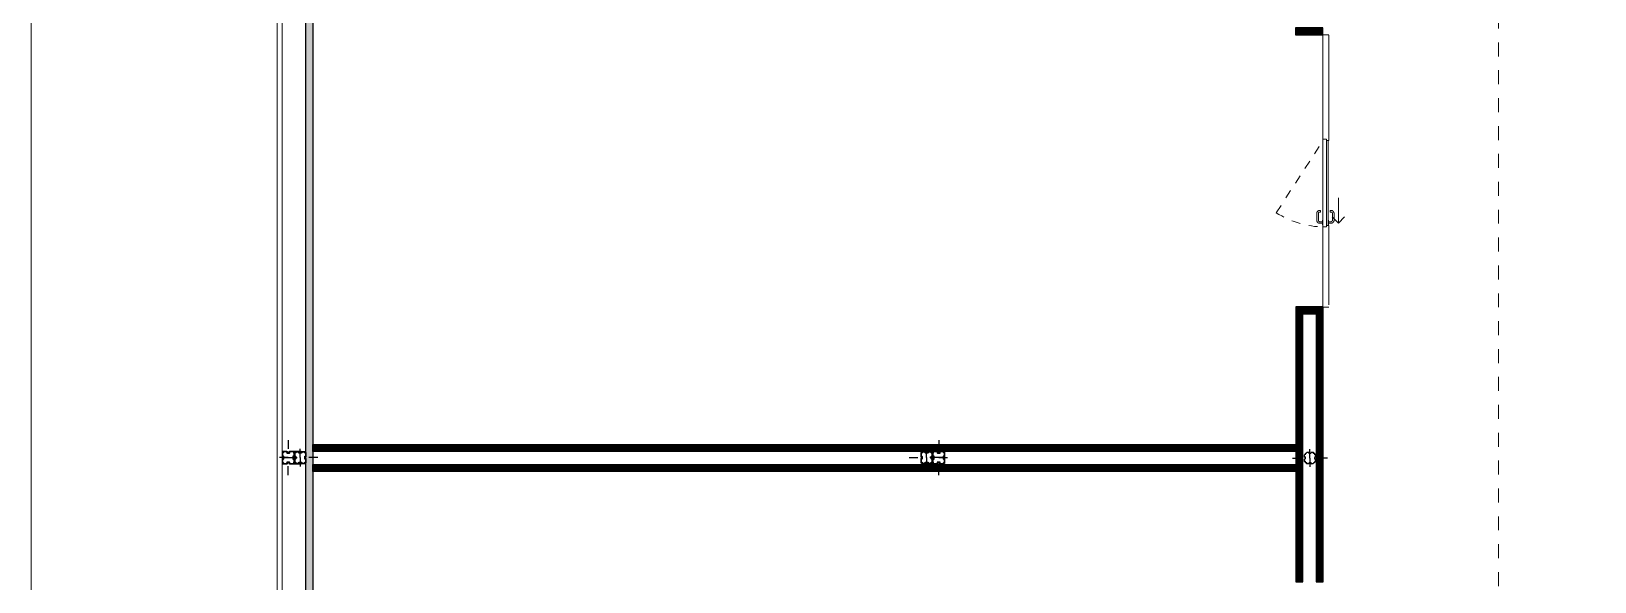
# Model space of a CAD drawing. Header units: millimetres. Extents: x 10 to 110, y 17 to 110.
# Drawn here: x 10 to 27.8, y 41.23 to 47.49 of the extents above; entities that cross this region are included whole.
import ezdxf

# ---------------------------------------------------------------- set-up
doc = ezdxf.new("R2010")
doc.units = ezdxf.units.MM
doc.header["$LTSCALE"] = 0.05
doc.linetypes.add('00 Ground$0$Dash', pattern=[6.35, 3.175, -3.175])
doc.linetypes.add('00 Ground$0$DASHDOT', pattern=[25.4, 12.7, -6.35, 0, -6.35])
for name, color, linetype, lineweight in [('00 Ground$0$0-2', 250, 'Continuous', 9), ('00 Ground$0$A-DOOR', 252, 'Continuous', 9), ('00 Ground$0$A-Panel Exterior', 3, 'Continuous', 0), ('00 Ground$0$A-Panel Interior', 6, 'Continuous', 0), ('00 Ground$0$A-Proyecciones', 252, 'Continuous', 0), ('00 Ground$0$Seccio-1', 7, 'Continuous', 9), ('00 Ground$0$Seccio-2', 7, '00 Ground$0$Dash', 9)]:
    doc.layers.add(name, color=color, linetype=linetype, lineweight=lineweight)
for name, color, linetype in [('00 Ground$0$A-Paneles', 7, 'Continuous'), ('00 Ground$0$E-PERFIL-PLANTA-EJES-GL1', 6, '00 Ground$0$DASHDOT'), ('00 Ground$0$E-PERFIL-PLANTA-EJES-GL2', 6, '00 Ground$0$DASHDOT'), ('00 Ground$0$E-PERFIL-PLANTA-EJES-GL3', 6, '00 Ground$0$DASHDOT'), ('00 Ground$0$E-PERFIL-PLANTA-TEXTURAS-GL1', 6, 'Continuous'), ('00 Ground$0$E-PERFIL-PLANTA-TEXTURAS-GL2', 6, 'Continuous'), ('00 Ground$0$E-PERFIL-PLANTA-TEXTURAS-GL3', 6, 'Continuous'), ('00 Ground$0$PUENTE GRUA', 5, 'Continuous')]:
    doc.layers.add(name, color=color, linetype=linetype)
for name, color, linetype, plot in [('00 Ground$0$E-PERFIL-PLANTA-GL1', 3, 'Continuous', False), ('00 Ground$0$E-PERFIL-PLANTA-GL2', 3, 'Continuous', False), ('00 Ground$0$E-PERFIL-PLANTA-GL4', 4, 'Continuous', False)]:
    doc.layers.add(name, color=color, linetype=linetype, plot=plot)
pattern_1 = [(45, (-13597.1444, 7821.7855), (-2.24506403, 2.24506403), [])]

# ---------------------------------------------------------------- blocks, each defined once
blk = doc.blocks.new('*U279')
h = blk.add_hatch()
h.set_pattern_fill('ANSI31', color=250)
h.set_pattern_definition(pattern_1)
h.paths.add_polyline_path([(0, 0), (72788, 0), (72788, 80), (0, 80)])
at = {"layer": '00 Ground$0$A-Paneles', "color": 4}
blk.add_lwpolyline([(0, 0), (72788, 0), (72788, 80), (0, 80)], close=True, dxfattribs=at)
blk = doc.blocks.new('*U13')
at = {"layer": '00 Ground$0$E-PERFIL-PLANTA-TEXTURAS-GL3'}
h = blk.add_hatch(dxfattribs=at)
h.set_pattern_fill('ANSI31', color=256, scale=0.00061, angle=90)
h.set_pattern_definition([(135, (0.3529188, 8e-17), (-0.001369489, -0.001369489), [])])
edge = h.paths.add_edge_path()
edge.add_line((-0.067, 0.064), (-0.067, 0.065))
edge.add_arc((-0.066, 0.065), 0.001, 90, 197.5, ccw=False)
edge.add_line((-0.066, 0.066), (-0.013, 0.066))
edge.add_arc((-0.013, 0.063), 0.003, 0, 90, ccw=False)
edge.add_line((-0.01, 0.063), (-0.01, 0.061))
edge.add_arc((-0.011, 0.061), 0.001, -90, 0, ccw=False)
edge.add_line((-0.011, 0.06), (-0.013, 0.06))
edge.add_arc((-0.013, 0.059), 0.001, 90, 180)
edge.add_line((-0.014, 0.059), (-0.014, 0.056))
edge.add_arc((-0.013, 0.056), 0.001, 180, 270)
edge.add_line((-0.013, 0.055), (0.013, 0.055))
edge.add_arc((0.013, 0.056), 0.001, 270, 360)
edge.add_line((0.014, 0.056), (0.014, 0.059))
edge.add_arc((0.013, 0.059), 0.001, 0, 90)
edge.add_line((0.013, 0.06), (0.011, 0.06))
edge.add_arc((0.011, 0.061), 0.001, 180, 270, ccw=False)
edge.add_line((0.01, 0.061), (0.01, 0.063))
edge.add_arc((0.013, 0.063), 0.003, 90, 180, ccw=False)
edge.add_line((0.013, 0.066), (0.066, 0.066))
edge.add_arc((0.066, 0.065), 0.001, -17.5, 90, ccw=False)
edge.add_line((0.067, 0.065), (0.067, 0.064))
edge.add_arc((0.066, 0.064), 0.001, 270, 342.5, ccw=False)
edge.add_line((0.066, 0.063), (0.065, 0.063))
edge.add_arc((0.065, 0.058), 0.00475, 90, 360)
edge.add_line((0.07, 0.058), (0.07, 0.059))
edge.add_arc((0.071, 0.059), 0.001, 107.5, 180, ccw=False)
edge.add_line((0.071, 0.06), (0.072, 0.06))
edge.add_arc((0.072, 0.059), 0.001, 0, 107.5, ccw=False)
edge.add_line((0.073, 0.059), (0.073, 0.017))
edge.add_arc((0.07, 0.017), 0.003, -90, 0, ccw=False)
edge.add_line((0.07, 0.014), (0.067, 0.014))
edge.add_arc((0.067, 0.013), 0.001, 90, 180)
edge.add_arc((0.063, 0.013), 0.003, -90, 0, ccw=False)
edge.add_line((0.063, 0.01), (0.061, 0.01))
edge.add_arc((0.061, 0.011), 0.001, 180, 270, ccw=False)
edge.add_line((0.06, 0.011), (0.06, 0.013))
edge.add_arc((0.059, 0.013), 0.001, 0, 90)
edge.add_line((0.059, 0.014), (0.056, 0.014))
edge.add_arc((0.056, 0.013), 0.001, 90, 180)
edge.add_line((0.055, 0.013), (0.055, -0.013))
edge.add_arc((0.056, -0.013), 0.001, 180, 270)
edge.add_line((0.056, -0.014), (0.059, -0.014))
edge.add_arc((0.059, -0.013), 0.001, 270, 360)
edge.add_line((0.06, -0.013), (0.06, -0.011))
edge.add_arc((0.061, -0.011), 0.001, 90, 180, ccw=False)
edge.add_line((0.061, -0.01), (0.063, -0.01))
edge.add_arc((0.063, -0.013), 0.003, 0, 90.0001, ccw=False)
edge.add_arc((0.067, -0.013), 0.001, 180, 270.0003)
edge.add_line((0.067, -0.014), (0.07, -0.014))
edge.add_arc((0.07, -0.017), 0.003, 0, 90, ccw=False)
edge.add_line((0.073, -0.017), (0.073, -0.145))
edge.add_arc((0.072, -0.145), 0.001, 270, 360, ccw=False)
edge.add_line((0.072, -0.146), (0.068, -0.146))
edge.add_arc((0.068, -0.145), 0.001, 180, 270, ccw=False)
edge.add_line((0.067, -0.145), (0.067, -0.069))
edge.add_arc((0.064, -0.069), 0.003, 360, 450)
edge.add_line((0.064, -0.066), (0.013, -0.066))
edge.add_arc((0.013, -0.063), 0.003, 180, 270, ccw=False)
edge.add_line((0.01, -0.063), (0.01, -0.061))
edge.add_arc((0.011, -0.061), 0.001, 90, 180, ccw=False)
edge.add_line((0.011, -0.06), (0.013, -0.06))
edge.add_arc((0.013, -0.059), 0.001, 270, 360)
edge.add_line((0.014, -0.059), (0.014, -0.056))
edge.add_arc((0.013, -0.056), 0.001, 0, 90)
edge.add_line((0.013, -0.055), (-0.013, -0.055))
edge.add_arc((-0.013, -0.056), 0.001, 90, 180)
edge.add_line((-0.014, -0.056), (-0.014, -0.059))
edge.add_arc((-0.013, -0.059), 0.001, 180, 270)
edge.add_line((-0.013, -0.06), (-0.011, -0.06))
edge.add_arc((-0.011, -0.061), 0.001, 0, 90, ccw=False)
edge.add_line((-0.01, -0.061), (-0.01, -0.063))
edge.add_arc((-0.013, -0.063), 0.003, -90, 0, ccw=False)
edge.add_line((-0.013, -0.066), (-0.064, -0.066))
edge.add_arc((-0.064, -0.069), 0.003, 90, 180)
edge.add_line((-0.067, -0.069), (-0.067, -0.145))
edge.add_arc((-0.068, -0.145), 0.001, 270, 360, ccw=False)
edge.add_line((-0.068, -0.146), (-0.072, -0.146))
edge.add_arc((-0.072, -0.145), 0.001, 180, 270, ccw=False)
edge.add_line((-0.073, -0.145), (-0.073, -0.017))
edge.add_arc((-0.07, -0.017), 0.003, 90, 180, ccw=False)
edge.add_line((-0.07, -0.014), (-0.067, -0.014))
edge.add_arc((-0.067, -0.013), 0.001, 269.9997, 360)
edge.add_arc((-0.063, -0.013), 0.003, 89.9999, 180, ccw=False)
edge.add_line((-0.063, -0.01), (-0.061, -0.01))
edge.add_arc((-0.061, -0.011), 0.001, 0, 90, ccw=False)
edge.add_line((-0.06, -0.011), (-0.06, -0.013))
edge.add_arc((-0.059, -0.013), 0.001, 180, 270)
edge.add_line((-0.059, -0.014), (-0.056, -0.014))
edge.add_arc((-0.056, -0.013), 0.001, 270, 360)
edge.add_line((-0.055, -0.013), (-0.055, 0.013))
edge.add_arc((-0.056, 0.013), 0.001, 360, 450)
edge.add_line((-0.056, 0.014), (-0.059, 0.014))
edge.add_arc((-0.059, 0.013), 0.001, 90, 180)
edge.add_line((-0.06, 0.013), (-0.06, 0.011))
edge.add_arc((-0.061, 0.011), 0.001, 270, 360, ccw=False)
edge.add_line((-0.061, 0.01), (-0.063, 0.01))
edge.add_arc((-0.063, 0.013), 0.003, 180, 270, ccw=False)
edge.add_arc((-0.067, 0.013), 0.001, 0, 90)
edge.add_line((-0.067, 0.014), (-0.07, 0.014))
edge.add_arc((-0.07, 0.017), 0.003, 180, 270, ccw=False)
edge.add_line((-0.073, 0.017), (-0.073, 0.059))
edge.add_arc((-0.072, 0.059), 0.001, 72.5, 180, ccw=False)
edge.add_line((-0.072, 0.06), (-0.071, 0.06))
edge.add_arc((-0.071, 0.059), 0.001, 0, 72.5, ccw=False)
edge.add_line((-0.07, 0.059), (-0.07, 0.058))
edge.add_arc((-0.065, 0.058), 0.00475, 180, 450)
edge.add_line((-0.065, 0.063), (-0.066, 0.063))
edge.add_arc((-0.066, 0.064), 0.001, 197.5, 270, ccw=False)
edge = h.paths.add_edge_path(flags=16)
edge.add_line((0.065, 0.051), (0.067, 0.051))
edge.add_arc((0.067, 0.048), 0.003, 0, 90, ccw=False)
edge.add_line((0.07, 0.048), (0.07, 0.02))
edge.add_arc((0.067, 0.02), 0.003, -90, 0, ccw=False)
edge.add_line((0.067, 0.017), (0.055, 0.017))
edge.add_arc((0.055, 0.014), 0.003, 90, 180)
edge.add_line((0.052, 0.014), (0.052, -0.014))
edge.add_arc((0.055, -0.014), 0.003, 180, 270)
edge.add_line((0.055, -0.017), (0.067, -0.017))
edge.add_arc((0.067, -0.02), 0.003, 0, 90, ccw=False)
edge.add_line((0.07, -0.02), (0.07, -0.058))
edge.add_arc((0.067, -0.058), 0.003, 270, 360, ccw=False)
edge.add_line((0.067, -0.061), (0.053, -0.061))
edge.add_arc((0.053, -0.062), 0.001, 90, 180)
edge.add_arc((0.051, -0.062), 0.001, -90, 0, ccw=False)
edge.add_line((0.051, -0.063), (0.02, -0.063))
edge.add_arc((0.02, -0.06), 0.003, 180, 270, ccw=False)
edge.add_line((0.017, -0.06), (0.017, -0.055))
edge.add_arc((0.014, -0.055), 0.003, 360, 450)
edge.add_line((0.014, -0.052), (-0.014, -0.052))
edge.add_arc((-0.014, -0.055), 0.003, 90, 180)
edge.add_line((-0.017, -0.055), (-0.017, -0.06))
edge.add_arc((-0.02, -0.06), 0.003, -90, 0, ccw=False)
edge.add_line((-0.02, -0.063), (-0.051, -0.063))
edge.add_arc((-0.051, -0.062), 0.001, 180, 270, ccw=False)
edge.add_arc((-0.053, -0.062), 0.001, 360, 450)
edge.add_line((-0.053, -0.061), (-0.067, -0.061))
edge.add_arc((-0.067, -0.058), 0.003, 180, 270, ccw=False)
edge.add_line((-0.07, -0.058), (-0.07, -0.02))
edge.add_arc((-0.067, -0.02), 0.003, 90, 180, ccw=False)
edge.add_line((-0.067, -0.017), (-0.055, -0.017))
edge.add_arc((-0.055, -0.014), 0.003, 270, 360)
edge.add_line((-0.052, -0.014), (-0.052, 0.014))
edge.add_arc((-0.055, 0.014), 0.003, 360, 450)
edge.add_line((-0.055, 0.017), (-0.067, 0.017))
edge.add_arc((-0.067, 0.02), 0.003, 180, 270, ccw=False)
edge.add_line((-0.07, 0.02), (-0.07, 0.048))
edge.add_arc((-0.067, 0.048), 0.003, 90, 180, ccw=False)
edge.add_line((-0.067, 0.051), (-0.065, 0.051))
edge.add_arc((-0.065, 0.058), 0.00775, 270, 360)
edge.add_line((-0.058, 0.058), (-0.058, 0.06))
edge.add_arc((-0.055, 0.06), 0.003, 90, 180, ccw=False)
edge.add_line((-0.055, 0.063), (-0.02, 0.063))
edge.add_arc((-0.02, 0.06), 0.003, 0, 90, ccw=False)
edge.add_line((-0.017, 0.06), (-0.017, 0.055))
edge.add_arc((-0.014, 0.055), 0.003, 180, 270)
edge.add_line((-0.014, 0.052), (0.014, 0.052))
edge.add_arc((0.014, 0.055), 0.003, 270, 360)
edge.add_line((0.017, 0.055), (0.017, 0.06))
edge.add_arc((0.02, 0.06), 0.003, 90, 180, ccw=False)
edge.add_line((0.02, 0.063), (0.055, 0.063))
edge.add_arc((0.055, 0.06), 0.003, 0, 90, ccw=False)
edge.add_line((0.058, 0.06), (0.058, 0.058))
edge.add_arc((0.065, 0.058), 0.00775, 180, 270)
at = {"color": 0}
for points in [[(-0.067, 0.064), (-0.067, 0.065, -0.50678), (-0.066, 0.066), (-0.013, 0.066, -0.414214), (-0.01, 0.063), (-0.01, 0.061, -0.414214), (-0.011, 0.06), (-0.013, 0.06, 0.414214), (-0.014, 0.059), (-0.014, 0.056, 0.414214), (-0.013, 0.055), (0.013, 0.055, 0.414214), (0.014, 0.056), (0.014, 0.059, 0.414214), (0.013, 0.06), (0.011, 0.06, -0.414214), (0.01, 0.061), (0.01, 0.063, -0.414214), (0.013, 0.066), (0.066, 0.066, -0.50678), (0.067, 0.065), (0.067, 0.064, -0.327333), (0.066, 0.063), (0.065, 0.063, 2.414214), (0.07, 0.058), (0.07, 0.059, -0.327333), (0.071, 0.06), (0.072, 0.06, -0.50678), (0.073, 0.059), (0.073, 0.017, -0.414214), (0.07, 0.014), (0.067, 0.014, 0.414214), (0.066, 0.013, -0.414214), (0.063, 0.01), (0.061, 0.01, -0.414214), (0.06, 0.011), (0.06, 0.013, 0.414214), (0.059, 0.014), (0.056, 0.014, 0.414214), (0.055, 0.013), (0.055, -0.013, 0.414214), (0.056, -0.014), (0.059, -0.014, 0.414214), (0.06, -0.013), (0.06, -0.011, -0.414214), (0.061, -0.01), (0.063, -0.01, -0.414214), (0.066, -0.013, 0.414215), (0.067, -0.014), (0.07, -0.014, -0.414214), (0.073, -0.017), (0.073, -0.145, -0.414214), (0.072, -0.146), (0.068, -0.146, -0.414214), (0.067, -0.145), (0.067, -0.069, 0.414214), (0.064, -0.066), (0.013, -0.066, -0.414214), (0.01, -0.063), (0.01, -0.061, -0.414214), (0.011, -0.06), (0.013, -0.06, 0.414214), (0.014, -0.059), (0.014, -0.056, 0.414214), (0.013, -0.055), (-0.013, -0.055, 0.414214), (-0.014, -0.056), (-0.014, -0.059, 0.414214), (-0.013, -0.06), (-0.011, -0.06, -0.414214), (-0.01, -0.061), (-0.01, -0.063, -0.414214), (-0.013, -0.066), (-0.064, -0.066, 0.414214), (-0.067, -0.069), (-0.067, -0.145, -0.414214), (-0.068, -0.146), (-0.072, -0.146, -0.414214), (-0.073, -0.145), (-0.073, -0.017, -0.414214), (-0.07, -0.014), (-0.067, -0.014, 0.414215), (-0.066, -0.013, -0.414214), (-0.063, -0.01), (-0.061, -0.01, -0.414214), (-0.06, -0.011), (-0.06, -0.013, 0.414214), (-0.059, -0.014), (-0.056, -0.014, 0.414214), (-0.055, -0.013), (-0.055, 0.013, 0.414214), (-0.056, 0.014), (-0.059, 0.014, 0.414214), (-0.06, 0.013), (-0.06, 0.011, -0.414214), (-0.061, 0.01), (-0.063, 0.01, -0.414214), (-0.066, 0.013, 0.414214), (-0.067, 0.014), (-0.07, 0.014, -0.414214), (-0.073, 0.017), (-0.073, 0.059, -0.50678), (-0.072, 0.06), (-0.071, 0.06, -0.327333), (-0.07, 0.059), (-0.07, 0.058, 2.414214), (-0.065, 0.063), (-0.066, 0.063, -0.327333)], [(0.065, 0.051), (0.067, 0.051, -0.414214), (0.07, 0.048), (0.07, 0.02, -0.414214), (0.067, 0.017), (0.055, 0.017, 0.414214), (0.052, 0.014), (0.052, -0.014, 0.414214), (0.055, -0.017), (0.067, -0.017, -0.414214), (0.07, -0.02), (0.07, -0.058, -0.414214), (0.067, -0.061), (0.053, -0.061, 0.414214), (0.052, -0.062, -0.414214), (0.051, -0.063), (0.02, -0.063, -0.414214), (0.017, -0.06), (0.017, -0.055, 0.414214), (0.014, -0.052), (-0.014, -0.052, 0.414214), (-0.017, -0.055), (-0.017, -0.06, -0.414214), (-0.02, -0.063), (-0.051, -0.063, -0.414214), (-0.052, -0.062, 0.414214), (-0.053, -0.061), (-0.067, -0.061, -0.414214), (-0.07, -0.058), (-0.07, -0.02, -0.414214), (-0.067, -0.017), (-0.055, -0.017, 0.414214), (-0.052, -0.014), (-0.052, 0.014, 0.414214), (-0.055, 0.017), (-0.067, 0.017, -0.414214), (-0.07, 0.02), (-0.07, 0.048, -0.414214), (-0.067, 0.051), (-0.065, 0.051, 0.414214), (-0.058, 0.058), (-0.058, 0.06, -0.414214), (-0.055, 0.063), (-0.02, 0.063, -0.414214), (-0.017, 0.06), (-0.017, 0.055, 0.414214), (-0.014, 0.052), (0.014, 0.052, 0.414214), (0.017, 0.055), (0.017, 0.06, -0.414214), (0.02, 0.063), (0.055, 0.063, -0.414214), (0.058, 0.06), (0.058, 0.058, 0.414214)]]:
    blk.add_lwpolyline(points, format="xyb", close=True, dxfattribs=at)
at = {"layer": '00 Ground$0$E-PERFIL-PLANTA-EJES-GL3', "ltscale": 0.05}
for p, q in [((0, 0), (0, 0.199)), ((-0.199, 0), (0, 0)), ((0, 0), (0, -0.199)), ((0.199, 0), (0, 0))]:
    blk.add_line(p, q, dxfattribs=at)
blk = doc.blocks.new('00 Ground$0$GL2')
at = {"layer": '00 Ground$0$E-PERFIL-PLANTA-TEXTURAS-GL2'}
h = blk.add_hatch(dxfattribs=at)
h.set_pattern_fill('ANSI31', color=256, scale=0.00061, angle=90)
h.set_pattern_definition([(135, (0.1998625, 0), (-0.001369489, -0.001369489), [])])
edge = h.paths.add_edge_path()
edge.add_arc((0.061, -0.011), 0.001, 90, 180)
edge.add_line((0.06, -0.011), (0.06, -0.013))
edge.add_arc((0.059, -0.013), 0.001, 270, 360, ccw=False)
edge.add_line((0.059, -0.014), (0.056, -0.014))
edge.add_arc((0.056, -0.013), 0.001, 180, 270, ccw=False)
edge.add_line((0.055, -0.013), (0.055, 0))
edge.add_line((0.055, 0), (0.055, 0.013))
edge.add_arc((0.056, 0.013), 0.001, 90, 180, ccw=False)
edge.add_line((0.056, 0.014), (0.059, 0.014))
edge.add_arc((0.059, 0.013), 0.001, 0, 90, ccw=False)
edge.add_line((0.06, 0.013), (0.06, 0.011))
edge.add_arc((0.061, 0.011), 0.001, 180, 270)
edge.add_line((0.061, 0.01), (0.063, 0.01))
edge.add_arc((0.063, 0.013), 0.003, 270, 360)
edge.add_line((0.066, 0.013), (0.066, 0.059))
edge.add_arc((0.065, 0.059), 0.001, 0, 107.5)
edge.add_line((0.065, 0.06), (0.064, 0.06))
edge.add_arc((0.064, 0.059), 0.001, 107.5, 187.4846)
edge.add_arc((0.058, 0.058), 0.00475, -135, 7.4846, ccw=False)
edge.add_arc((0.058, 0.058), 0.00475, 82.5154, 225, ccw=False)
edge.add_arc((0.059, 0.064), 0.001, 262.5154, 342.5)
edge.add_line((0.06, 0.064), (0.06, 0.065))
edge.add_arc((0.059, 0.065), 0.001, 342.5, 450)
edge.add_line((0.059, 0.066), (0.013, 0.066))
edge.add_arc((0.013, 0.063), 0.003, 90, 180)
edge.add_line((0.01, 0.063), (0.01, 0.061))
edge.add_arc((0.011, 0.061), 0.001, 180, 270)
edge.add_line((0.011, 0.06), (0.013, 0.06))
edge.add_arc((0.013, 0.059), 0.001, 0, 90, ccw=False)
edge.add_line((0.014, 0.059), (0.014, 0.056))
edge.add_arc((0.013, 0.056), 0.001, -90, 0, ccw=False)
edge.add_line((0.013, 0.055), (0, 0.055))
edge.add_line((0, 0.055), (-0.013, 0.055))
edge.add_arc((-0.013, 0.056), 0.001, 180, 270, ccw=False)
edge.add_line((-0.014, 0.056), (-0.014, 0.059))
edge.add_arc((-0.013, 0.059), 0.001, 90, 180, ccw=False)
edge.add_line((-0.013, 0.06), (-0.011, 0.06))
edge.add_arc((-0.011, 0.061), 0.001, 270, 360)
edge.add_line((-0.01, 0.061), (-0.01, 0.063))
edge.add_arc((-0.013, 0.063), 0.003, 0, 90)
edge.add_line((-0.013, 0.066), (-0.059, 0.066))
edge.add_arc((-0.059, 0.065), 0.001, 90, 197.5)
edge.add_line((-0.06, 0.065), (-0.06, 0.064))
edge.add_arc((-0.059, 0.064), 0.001, 197.5, 277.4846)
edge.add_arc((-0.058, 0.058), 0.00475, -45, 97.4846, ccw=False)
edge.add_arc((-0.058, 0.058), 0.00475, 172.5154, 315, ccw=False)
edge.add_arc((-0.064, 0.059), 0.001, 352.5154, 432.5)
edge.add_line((-0.064, 0.06), (-0.065, 0.06))
edge.add_arc((-0.065, 0.059), 0.001, 72.5, 180)
edge.add_line((-0.066, 0.059), (-0.066, 0.013))
edge.add_arc((-0.063, 0.013), 0.003, 180, 270)
edge.add_line((-0.063, 0.01), (-0.061, 0.01))
edge.add_arc((-0.061, 0.011), 0.001, 270, 360)
edge.add_line((-0.06, 0.011), (-0.06, 0.013))
edge.add_arc((-0.059, 0.013), 0.001, 90, 180, ccw=False)
edge.add_line((-0.059, 0.014), (-0.056, 0.014))
edge.add_arc((-0.056, 0.013), 0.001, 0, 90, ccw=False)
edge.add_line((-0.055, 0.013), (-0.055, 0))
edge.add_line((-0.055, 0), (-0.055, -0.013))
edge.add_arc((-0.056, -0.013), 0.001, -90, 0, ccw=False)
edge.add_line((-0.056, -0.014), (-0.059, -0.014))
edge.add_arc((-0.059, -0.013), 0.001, 180, 270, ccw=False)
edge.add_line((-0.06, -0.013), (-0.06, -0.011))
edge.add_arc((-0.061, -0.011), 0.001, 0, 90)
edge.add_line((-0.061, -0.01), (-0.063, -0.01))
edge.add_arc((-0.063, -0.013), 0.003, 90, 180)
edge.add_line((-0.066, -0.013), (-0.066, -0.059))
edge.add_arc((-0.065, -0.059), 0.001, 180, 287.5)
edge.add_line((-0.065, -0.06), (-0.064, -0.06))
edge.add_arc((-0.064, -0.059), 0.001, 287.5, 367.4846)
edge.add_arc((-0.058, -0.058), 0.00475, 45, 187.4846, ccw=False)
edge.add_arc((-0.058, -0.058), 0.00475, -97.4846, 45, ccw=False)
edge.add_arc((-0.059, -0.064), 0.001, 82.5154, 162.5)
edge.add_line((-0.06, -0.064), (-0.06, -0.065))
edge.add_arc((-0.059, -0.065), 0.001, 162.5, 270)
edge.add_line((-0.059, -0.066), (-0.013, -0.066))
edge.add_arc((-0.013, -0.063), 0.003, 270, 360)
edge.add_line((-0.01, -0.063), (-0.01, -0.061))
edge.add_arc((-0.011, -0.061), 0.001, 0, 90)
edge.add_line((-0.011, -0.06), (-0.013, -0.06))
edge.add_arc((-0.013, -0.059), 0.001, 180, 270, ccw=False)
edge.add_line((-0.014, -0.059), (-0.014, -0.056))
edge.add_arc((-0.013, -0.056), 0.001, 90, 180, ccw=False)
edge.add_line((-0.013, -0.055), (0, -0.055))
edge.add_line((0, -0.055), (0.013, -0.055))
edge.add_arc((0.013, -0.056), 0.001, 0, 90, ccw=False)
edge.add_line((0.014, -0.056), (0.014, -0.059))
edge.add_arc((0.013, -0.059), 0.001, -90, 0, ccw=False)
edge.add_line((0.013, -0.06), (0.011, -0.06))
edge.add_arc((0.011, -0.061), 0.001, 90, 180)
edge.add_line((0.01, -0.061), (0.01, -0.063))
edge.add_arc((0.013, -0.063), 0.003, 180, 270)
edge.add_line((0.013, -0.066), (0.059, -0.066))
edge.add_arc((0.059, -0.065), 0.001, 270, 377.5)
edge.add_line((0.06, -0.065), (0.06, -0.064))
edge.add_arc((0.059, -0.064), 0.001, 17.5, 97.4846)
edge.add_arc((0.058, -0.058), 0.00475, 135, 277.4846, ccw=False)
edge.add_arc((0.058, -0.058), 0.00475, -7.4846, 135, ccw=False)
edge.add_arc((0.064, -0.059), 0.001, 172.5154, 252.5)
edge.add_line((0.064, -0.06), (0.065, -0.06))
edge.add_arc((0.065, -0.059), 0.001, 252.5, 360)
edge.add_line((0.066, -0.059), (0.066, -0.013))
edge.add_arc((0.063, -0.013), 0.003, 360, 450)
edge.add_line((0.063, -0.01), (0.061, -0.01))
edge = h.paths.add_edge_path(flags=16)
edge.add_line((0.056, 0.017), (0.06, 0.017))
edge.add_arc((0.06, 0.02), 0.003, 270, 360)
edge.add_line((0.063, 0.02), (0.063, 0.047))
edge.add_arc((0.06, 0.047), 0.003, 0, 90)
edge.add_line((0.06, 0.05), (0.058, 0.05))
edge.add_arc((0.058, 0.058), 0.00775, 225, 270, ccw=False)
edge.add_arc((0.058, 0.058), 0.00775, 180, 225, ccw=False)
edge.add_line((0.05, 0.058), (0.05, 0.06))
edge.add_arc((0.048, 0.06), 0.003, 0, 90)
edge.add_line((0.047, 0.063), (0.02, 0.063))
edge.add_arc((0.02, 0.06), 0.003, 90, 180)
edge.add_line((0.017, 0.06), (0.017, 0.056))
edge.add_arc((0.013, 0.056), 0.004, 270, 360, ccw=False)
edge.add_line((0.013, 0.052), (0, 0.052))
edge.add_line((0, 0.052), (-0.013, 0.052))
edge.add_arc((-0.013, 0.056), 0.004, 180, 270, ccw=False)
edge.add_line((-0.017, 0.056), (-0.017, 0.06))
edge.add_arc((-0.02, 0.06), 0.003, 0, 90)
edge.add_line((-0.02, 0.063), (-0.048, 0.063))
edge.add_arc((-0.048, 0.06), 0.003, 90, 180)
edge.add_line((-0.051, 0.06), (-0.051, 0.058))
edge.add_arc((-0.058, 0.058), 0.00775, -45, 0, ccw=False)
edge.add_arc((-0.058, 0.058), 0.00775, 270, 315, ccw=False)
edge.add_line((-0.058, 0.05), (-0.06, 0.05))
edge.add_arc((-0.06, 0.048), 0.003, 90, 180)
edge.add_line((-0.063, 0.047), (-0.063, 0.02))
edge.add_arc((-0.06, 0.02), 0.003, 180, 270)
edge.add_line((-0.06, 0.017), (-0.056, 0.017))
edge.add_arc((-0.056, 0.013), 0.004, 0, 90, ccw=False)
edge.add_line((-0.052, 0.013), (-0.052, 0))
edge.add_line((-0.052, 0), (-0.052, -0.013))
edge.add_arc((-0.056, -0.013), 0.004, 270, 360, ccw=False)
edge.add_line((-0.056, -0.017), (-0.06, -0.017))
edge.add_arc((-0.06, -0.02), 0.003, 90, 180)
edge.add_line((-0.063, -0.02), (-0.063, -0.048))
edge.add_arc((-0.06, -0.048), 0.003, 180, 270)
edge.add_line((-0.06, -0.051), (-0.058, -0.051))
edge.add_arc((-0.058, -0.058), 0.00775, 45, 90, ccw=False)
edge.add_arc((-0.058, -0.058), 0.00775, 0, 45, ccw=False)
edge.add_line((-0.051, -0.058), (-0.051, -0.06))
edge.add_arc((-0.048, -0.06), 0.003, 180, 270)
edge.add_line((-0.048, -0.063), (-0.02, -0.063))
edge.add_arc((-0.02, -0.06), 0.003, 270, 360)
edge.add_line((-0.017, -0.06), (-0.017, -0.056))
edge.add_arc((-0.013, -0.056), 0.004, 90, 180, ccw=False)
edge.add_line((-0.013, -0.052), (0, -0.052))
edge.add_line((0, -0.052), (0.013, -0.052))
edge.add_arc((0.013, -0.056), 0.004, 0, 90, ccw=False)
edge.add_line((0.017, -0.056), (0.017, -0.06))
edge.add_arc((0.02, -0.06), 0.003, 180, 270)
edge.add_line((0.02, -0.063), (0.047, -0.063))
edge.add_arc((0.047, -0.06), 0.003, 270, 360)
edge.add_line((0.05, -0.06), (0.05, -0.058))
edge.add_arc((0.058, -0.058), 0.00775, 135, 180, ccw=False)
edge.add_arc((0.058, -0.058), 0.00775, 90, 135, ccw=False)
edge.add_line((0.058, -0.051), (0.06, -0.051))
edge.add_arc((0.06, -0.048), 0.003, 270, 360)
edge.add_line((0.063, -0.048), (0.063, -0.02))
edge.add_arc((0.06, -0.02), 0.003, 0, 90)
edge.add_line((0.06, -0.017), (0.056, -0.017))
edge.add_arc((0.056, -0.013), 0.004, 180, 270, ccw=False)
edge.add_line((0.052, -0.013), (0.052, 0))
edge.add_line((0.052, 0), (0.052, 0.013))
edge.add_arc((0.056, 0.013), 0.004, 90, 180, ccw=False)
for points in [[(0.061, -0.01, 0.414214), (0.06, -0.011), (0.06, -0.013, -0.414214), (0.059, -0.014), (0.056, -0.014, -0.414214), (0.055, -0.013), (0.055, 0), (0.055, 0.013, -0.414214), (0.056, 0.014), (0.059, 0.014, -0.414214), (0.06, 0.013), (0.06, 0.011, 0.414214), (0.061, 0.01), (0.063, 0.01, 0.414214), (0.066, 0.013), (0.066, 0.059, 0.50678), (0.065, 0.06), (0.064, 0.06, 0.363894), (0.063, 0.059, -0.716488), (0.055, 0.055, -0.716488), (0.059, 0.063, 0.363894), (0.06, 0.064), (0.06, 0.065, 0.50678), (0.059, 0.066), (0.013, 0.066, 0.414214), (0.01, 0.063), (0.01, 0.061, 0.414214), (0.011, 0.06), (0.013, 0.06, -0.414214), (0.014, 0.059), (0.014, 0.056, -0.414214), (0.013, 0.055), (0, 0.055), (-0.013, 0.055, -0.414214), (-0.014, 0.056), (-0.014, 0.059, -0.414214), (-0.013, 0.06), (-0.011, 0.06, 0.414214), (-0.01, 0.061), (-0.01, 0.063, 0.414214), (-0.013, 0.066), (-0.059, 0.066, 0.50678), (-0.06, 0.065), (-0.06, 0.064, 0.363894), (-0.059, 0.063, -0.716488), (-0.055, 0.055, -0.716488), (-0.063, 0.059, 0.363894), (-0.064, 0.06), (-0.065, 0.06, 0.50678), (-0.066, 0.059), (-0.066, 0.013, 0.414214), (-0.063, 0.01), (-0.061, 0.01, 0.414214), (-0.06, 0.011), (-0.06, 0.013, -0.414214), (-0.059, 0.014), (-0.056, 0.014, -0.414214), (-0.055, 0.013), (-0.055, 0), (-0.055, -0.013, -0.414214), (-0.056, -0.014), (-0.059, -0.014, -0.414214), (-0.06, -0.013), (-0.06, -0.011, 0.414214), (-0.061, -0.01), (-0.063, -0.01, 0.414214), (-0.066, -0.013), (-0.066, -0.059, 0.50678), (-0.065, -0.06), (-0.064, -0.06, 0.363894), (-0.063, -0.059, -0.716488), (-0.055, -0.055, -0.716488), (-0.059, -0.063, 0.363894), (-0.06, -0.064), (-0.06, -0.065, 0.50678), (-0.059, -0.066), (-0.013, -0.066, 0.414214), (-0.01, -0.063), (-0.01, -0.061, 0.414214), (-0.011, -0.06), (-0.013, -0.06, -0.414214), (-0.014, -0.059), (-0.014, -0.056, -0.414214), (-0.013, -0.055), (0, -0.055), (0.013, -0.055, -0.414214), (0.014, -0.056), (0.014, -0.059, -0.414214), (0.013, -0.06), (0.011, -0.06, 0.414214), (0.01, -0.061), (0.01, -0.063, 0.414214), (0.013, -0.066), (0.059, -0.066, 0.50678), (0.06, -0.065), (0.06, -0.064, 0.363894), (0.059, -0.063, -0.716488), (0.055, -0.055, -0.716488), (0.063, -0.059, 0.363894), (0.064, -0.06), (0.065, -0.06, 0.50678), (0.066, -0.059), (0.066, -0.013, 0.414214), (0.063, -0.01)], [(0.056, 0.017), (0.06, 0.017, 0.414214), (0.063, 0.02), (0.063, 0.047, 0.414214), (0.06, 0.05), (0.058, 0.05, -0.198912), (0.053, 0.053, -0.198912), (0.05, 0.058), (0.05, 0.06, 0.414214), (0.047, 0.063), (0.02, 0.063, 0.414214), (0.017, 0.06), (0.017, 0.056, -0.414214), (0.013, 0.052), (0, 0.052), (-0.013, 0.052, -0.414214), (-0.017, 0.056), (-0.017, 0.06, 0.414214), (-0.02, 0.063), (-0.048, 0.063, 0.414214), (-0.051, 0.06), (-0.051, 0.058, -0.198912), (-0.053, 0.053, -0.198912), (-0.058, 0.05), (-0.06, 0.05, 0.414214), (-0.063, 0.047), (-0.063, 0.02, 0.414214), (-0.06, 0.017), (-0.056, 0.017, -0.414214), (-0.052, 0.013), (-0.052, 0), (-0.052, -0.013, -0.414214), (-0.056, -0.017), (-0.06, -0.017, 0.414214), (-0.063, -0.02), (-0.063, -0.048, 0.414214), (-0.06, -0.051), (-0.058, -0.051, -0.198912), (-0.053, -0.053, -0.198912), (-0.051, -0.058), (-0.051, -0.06, 0.414214), (-0.048, -0.063), (-0.02, -0.063, 0.414214), (-0.017, -0.06), (-0.017, -0.056, -0.414214), (-0.013, -0.052), (0, -0.052), (0.013, -0.052, -0.414214), (0.017, -0.056), (0.017, -0.06, 0.414214), (0.02, -0.063), (0.047, -0.063, 0.414214), (0.05, -0.06), (0.05, -0.058, -0.198912), (0.053, -0.053, -0.198912), (0.058, -0.051), (0.06, -0.051, 0.414214), (0.063, -0.048), (0.063, -0.02, 0.414214), (0.06, -0.017), (0.056, -0.017, -0.414214), (0.052, -0.013), (0.052, 0), (0.052, 0.013, -0.414214)]]:
    blk.add_lwpolyline(points, format="xyb", close=True)
at = {"layer": '00 Ground$0$E-PERFIL-PLANTA-EJES-GL2', "ltscale": 0.05}
for p, q in [((0, 0), (0, 0.199)), ((-0.199, 0), (0, 0)), ((0, 0), (0, -0.199)), ((0.199, 0), (0, 0))]:
    blk.add_line(p, q, dxfattribs=at)
blk = doc.blocks.new('00 Ground$0$gl4+gl2')
at = {"layer": '00 Ground$0$A-Proyecciones'}
blk.add_line((66, 64), (146, 64), dxfattribs=at)
at = {"layer": '00 Ground$0$E-PERFIL-PLANTA-GL2', "xscale": 1000, "yscale": 1000, "zscale": 1000}
blk.add_blockref('00 Ground$0$GL2', (137, 0), dxfattribs=at)
at = {"layer": '00 Ground$0$E-PERFIL-PLANTA-GL4', "xscale": 1000, "yscale": 1000, "zscale": 1000, "rotation": 90}
blk.add_blockref('*U13', (0, 0), dxfattribs=at)
blk = doc.blocks.new('00 Ground$0$GL')
at = {"layer": '00 Ground$0$E-PERFIL-PLANTA-TEXTURAS-GL1'}
h = blk.add_hatch(dxfattribs=at)
h.set_pattern_fill('ANSI31', color=256, scale=0.00061, angle=90)
edge = h.paths.add_edge_path()
edge.add_arc((-0.013, 0.063), 0.003, 0, 90, ccw=False)
edge.add_line((-0.01, 0.063), (-0.01, 0.058))
edge.add_arc((-0.007, 0.058), 0.003, 180, 270)
edge.add_line((-0.007, 0.055), (0.007, 0.055))
edge.add_arc((0.007, 0.058), 0.003, 270, 360)
edge.add_line((0.01, 0.058), (0.01, 0.063))
edge.add_arc((0.013, 0.063), 0.003, 90, 180, ccw=False)
edge.add_line((0.013, 0.066), (0.037, 0.066))
edge.add_arc((0.037, 0.063), 0.003, 0, 90, ccw=False)
edge.add_line((0.04, 0.063), (0.04, 0.058))
edge.add_arc((0.043, 0.058), 0.003, 180, 270)
edge.add_line((0.043, 0.055), (0.052, 0.055))
edge.add_arc((0.052, 0.052), 0.003, 0, 90, ccw=False)
edge.add_line((0.055, 0.052), (0.055, 0.043))
edge.add_arc((0.058, 0.043), 0.003, 180, 270)
edge.add_line((0.058, 0.04), (0.063, 0.04))
edge.add_arc((0.063, 0.037), 0.003, 0, 90, ccw=False)
edge.add_line((0.066, 0.037), (0.066, 0.013))
edge.add_arc((0.063, 0.013), 0.003, 270, 360, ccw=False)
edge.add_line((0.063, 0.01), (0.058, 0.01))
edge.add_arc((0.058, 0.007), 0.003, 90, 180)
edge.add_line((0.055, 0.007), (0.055, -0.007))
edge.add_arc((0.058, -0.007), 0.003, 180, 270)
edge.add_line((0.058, -0.01), (0.063, -0.01))
edge.add_arc((0.063, -0.013), 0.003, 0, 90, ccw=False)
edge.add_line((0.066, -0.013), (0.066, -0.037))
edge.add_arc((0.063, -0.037), 0.003, -90, 0, ccw=False)
edge.add_line((0.063, -0.04), (0.058, -0.04))
edge.add_arc((0.058, -0.043), 0.003, 90, 180)
edge.add_line((0.055, -0.043), (0.055, -0.052))
edge.add_arc((0.052, -0.052), 0.003, 270, 360, ccw=False)
edge.add_line((0.052, -0.055), (0.043, -0.055))
edge.add_arc((0.043, -0.058), 0.003, 90, 180)
edge.add_line((0.04, -0.058), (0.04, -0.063))
edge.add_arc((0.037, -0.063), 0.003, -90, 0, ccw=False)
edge.add_line((0.037, -0.066), (0.013, -0.066))
edge.add_arc((0.013, -0.063), 0.003, 180, 270, ccw=False)
edge.add_line((0.01, -0.063), (0.01, -0.058))
edge.add_arc((0.007, -0.058), 0.003, 0, 90)
edge.add_line((0.007, -0.055), (-0.007, -0.055))
edge.add_arc((-0.007, -0.058), 0.003, 90, 180)
edge.add_line((-0.01, -0.058), (-0.01, -0.063))
edge.add_arc((-0.013, -0.063), 0.003, -90, 0, ccw=False)
edge.add_line((-0.013, -0.066), (-0.037, -0.066))
edge.add_arc((-0.037, -0.063), 0.003, 180, 270, ccw=False)
edge.add_line((-0.04, -0.063), (-0.04, -0.058))
edge.add_arc((-0.043, -0.058), 0.003, 0, 90)
edge.add_line((-0.043, -0.055), (-0.052, -0.055))
edge.add_arc((-0.052, -0.052), 0.003, 180, 270, ccw=False)
edge.add_line((-0.055, -0.052), (-0.055, -0.043))
edge.add_arc((-0.058, -0.043), 0.003, 0, 90)
edge.add_line((-0.058, -0.04), (-0.063, -0.04))
edge.add_arc((-0.063, -0.037), 0.003, 180, 270, ccw=False)
edge.add_line((-0.066, -0.037), (-0.066, -0.013))
edge.add_arc((-0.063, -0.013), 0.003, 90, 180, ccw=False)
edge.add_line((-0.063, -0.01), (-0.058, -0.01))
edge.add_arc((-0.058, -0.007), 0.003, 270, 360)
edge.add_line((-0.055, -0.007), (-0.055, 0.007))
edge.add_arc((-0.058, 0.007), 0.003, 0, 90)
edge.add_line((-0.058, 0.01), (-0.063, 0.01))
edge.add_arc((-0.063, 0.013), 0.003, 180, 270, ccw=False)
edge.add_line((-0.066, 0.013), (-0.066, 0.037))
edge.add_arc((-0.063, 0.037), 0.003, 90, 180, ccw=False)
edge.add_line((-0.063, 0.04), (-0.058, 0.04))
edge.add_arc((-0.058, 0.043), 0.003, 270, 360)
edge.add_line((-0.055, 0.043), (-0.055, 0.052))
edge.add_arc((-0.052, 0.052), 0.003, 90, 180, ccw=False)
edge.add_line((-0.052, 0.055), (-0.043, 0.055))
edge.add_arc((-0.043, 0.058), 0.003, 270, 360)
edge.add_line((-0.04, 0.058), (-0.04, 0.063))
edge.add_arc((-0.037, 0.063), 0.003, 90, 180, ccw=False)
edge.add_line((-0.037, 0.066), (-0.013, 0.066))
edge = h.paths.add_edge_path(flags=16)
edge.add_line((-0.01, -0.052), (0.01, -0.052))
edge.add_arc((0.01, -0.055), 0.003, 0, 90, ccw=False)
edge.add_line((0.013, -0.055), (0.013, -0.06))
edge.add_arc((0.016, -0.06), 0.003, 180, 270)
edge.add_line((0.016, -0.063), (0.034, -0.063))
edge.add_arc((0.034, -0.06), 0.003, 270, 360)
edge.add_line((0.037, -0.06), (0.037, -0.055))
edge.add_arc((0.04, -0.055), 0.003, 90, 180, ccw=False)
edge.add_line((0.04, -0.052), (0.049, -0.052))
edge.add_arc((0.049, -0.049), 0.003, 270, 360)
edge.add_line((0.052, -0.049), (0.052, -0.04))
edge.add_arc((0.055, -0.04), 0.003, 90, 180, ccw=False)
edge.add_line((0.055, -0.037), (0.06, -0.037))
edge.add_arc((0.06, -0.034), 0.003, 270, 360)
edge.add_line((0.063, -0.034), (0.063, -0.016))
edge.add_arc((0.06, -0.016), 0.003, 0, 90)
edge.add_line((0.06, -0.013), (0.055, -0.013))
edge.add_arc((0.055, -0.01), 0.003, 180, 270, ccw=False)
edge.add_line((0.052, -0.01), (0.052, 0.01))
edge.add_arc((0.055, 0.01), 0.003, 90, 180, ccw=False)
edge.add_line((0.055, 0.013), (0.06, 0.013))
edge.add_arc((0.06, 0.016), 0.003, 270, 360)
edge.add_line((0.063, 0.016), (0.063, 0.034))
edge.add_arc((0.06, 0.034), 0.003, 0, 90)
edge.add_line((0.06, 0.037), (0.055, 0.037))
edge.add_arc((0.055, 0.04), 0.003, 180, 270, ccw=False)
edge.add_line((0.052, 0.04), (0.052, 0.049))
edge.add_arc((0.049, 0.049), 0.003, 0, 90)
edge.add_line((0.049, 0.052), (0.04, 0.052))
edge.add_arc((0.04, 0.055), 0.003, 180, 270, ccw=False)
edge.add_line((0.037, 0.055), (0.037, 0.06))
edge.add_arc((0.034, 0.06), 0.003, 0, 90)
edge.add_line((0.034, 0.063), (0.016, 0.063))
edge.add_arc((0.016, 0.06), 0.003, 90, 180)
edge.add_line((0.013, 0.06), (0.013, 0.055))
edge.add_arc((0.01, 0.055), 0.003, -90, 0, ccw=False)
edge.add_line((0.01, 0.052), (-0.01, 0.052))
edge.add_arc((-0.01, 0.055), 0.003, 180, 270, ccw=False)
edge.add_line((-0.013, 0.055), (-0.013, 0.06))
edge.add_arc((-0.016, 0.06), 0.003, 0, 90)
edge.add_line((-0.016, 0.063), (-0.034, 0.063))
edge.add_arc((-0.034, 0.06), 0.003, 90, 180)
edge.add_line((-0.037, 0.06), (-0.037, 0.055))
edge.add_arc((-0.04, 0.055), 0.003, -90, 0, ccw=False)
edge.add_line((-0.04, 0.052), (-0.049, 0.052))
edge.add_arc((-0.049, 0.049), 0.003, 90, 180)
edge.add_line((-0.052, 0.049), (-0.052, 0.04))
edge.add_arc((-0.055, 0.04), 0.003, -90, 0, ccw=False)
edge.add_line((-0.055, 0.037), (-0.06, 0.037))
edge.add_arc((-0.06, 0.034), 0.003, 90, 180)
edge.add_line((-0.063, 0.034), (-0.063, 0.016))
edge.add_arc((-0.06, 0.016), 0.003, 180, 270)
edge.add_line((-0.06, 0.013), (-0.055, 0.013))
edge.add_arc((-0.055, 0.01), 0.003, 0, 90, ccw=False)
edge.add_line((-0.052, 0.01), (-0.052, -0.01))
edge.add_arc((-0.055, -0.01), 0.003, -90, 0, ccw=False)
edge.add_line((-0.055, -0.013), (-0.06, -0.013))
edge.add_arc((-0.06, -0.016), 0.003, 90, 180)
edge.add_line((-0.063, -0.016), (-0.063, -0.034))
edge.add_arc((-0.06, -0.034), 0.003, 180, 270)
edge.add_line((-0.06, -0.037), (-0.055, -0.037))
edge.add_arc((-0.055, -0.04), 0.003, 0, 90, ccw=False)
edge.add_line((-0.052, -0.04), (-0.052, -0.049))
edge.add_arc((-0.049, -0.049), 0.003, 180, 270)
edge.add_line((-0.049, -0.052), (-0.04, -0.052))
edge.add_arc((-0.04, -0.055), 0.003, 0, 90, ccw=False)
edge.add_line((-0.037, -0.055), (-0.037, -0.06))
edge.add_arc((-0.034, -0.06), 0.003, 180, 270)
edge.add_line((-0.034, -0.063), (-0.016, -0.063))
edge.add_arc((-0.016, -0.06), 0.003, 270, 360)
edge.add_line((-0.013, -0.06), (-0.013, -0.055))
edge.add_arc((-0.01, -0.055), 0.003, 90, 180, ccw=False)
at = {"layer": '00 Ground$0$E-PERFIL-PLANTA-EJES-GL1', "ltscale": 0.05}
for p, q in [((0, 0), (0, 0.199)), ((-0.199, 0), (0, 0)), ((0, 0), (0, -0.199)), ((0.199, 0), (0, 0))]:
    blk.add_line(p, q, dxfattribs=at)
blk = doc.blocks.new('*U270')
h = blk.add_hatch()
h.set_pattern_fill('ANSI31', color=250)
h.set_pattern_definition(pattern_1)
h.paths.add_polyline_path([(0, 0), (11188, 0), (11188, 80), (0, 80)])
at = {"layer": '00 Ground$0$A-Paneles', "color": 4}
blk.add_lwpolyline([(0, 0), (11188, 0), (11188, 80), (0, 80)], close=True, dxfattribs=at)
blk = doc.blocks.new('*U271')
h = blk.add_hatch()
h.set_pattern_fill('ANSI31', color=250)
h.set_pattern_definition(pattern_1)
h.paths.add_polyline_path([(0, 0), (11188, 0), (11188, 80), (0, 80)])
at = {"layer": '00 Ground$0$A-Paneles', "color": 4}
blk.add_lwpolyline([(0, 0), (11188, 0), (11188, 80), (0, 80)], close=True, dxfattribs=at)
blk = doc.blocks.new('*U153')
h = blk.add_hatch()
h.set_pattern_fill('ANSI31', color=250)
h.set_pattern_definition(pattern_1)
h.paths.add_polyline_path([(0, 0), (312, 0), (312, 80), (0, 80)])
at = {"layer": '00 Ground$0$A-Paneles', "color": 4}
blk.add_lwpolyline([(0, 0), (312, 0), (312, 80), (0, 80)], close=True, dxfattribs=at)
blk = doc.blocks.new('*U154')
h = blk.add_hatch()
h.set_pattern_fill('ANSI31', color=250)
h.set_pattern_definition(pattern_1)
h.paths.add_polyline_path([(0, 0), (312, 0), (312, 80), (0, 80)])
at = {"layer": '00 Ground$0$A-Paneles', "color": 4}
blk.add_lwpolyline([(0, 0), (312, 0), (312, 80), (0, 80)], close=True, dxfattribs=at)
blk = doc.blocks.new('00 Ground$0$DR_SL1_ 3100 _ 4200 - DR_SL1_ 3100 _ 4200 _R_S1-7015448-DWGPl_ Baja')
at = {"layer": '00 Ground$0$A-DOOR'}
for p, q in [((595, 143), (524, 214)), ((-363, -35), (-363, 6)), ((-363, 6), (637, 6)), ((-346, 25), (622, 25)), ((-346, 6), (-346, 25)), ((595, 143), (305, 143)), ((450, 59), (450, 51)), ((450, 51), (468, 51)), ((468, 51), (450, 51)), ((468, 51), (468, 59)), ((563, 93), (484, 93)), ((484, 75), (563, 75)), ((595, 143), (524, 73)), ((561, 30), (613, 30)), ((569, 30), (561, 30)), ((561, 30), (561, 25)), ((578, 59), (578, 30)), ((596, 30), (596, 59)), ((613, 30), (606, 30)), ((613, 25), (613, 30)), ((622, 25), (622, 6)), ((637, 6), (637, -35)), ((637, -35), (-363, -35)), ((450, -61), (450, -69)), ((450, -61), (468, -61)), ((468, -61), (450, -61)), ((468, -69), (468, -61)), ((563, -85), (484, -85)), ((484, -103), (563, -103)), ((561, -40), (569, -40)), ((613, -40), (561, -40)), ((561, -35), (561, -40)), ((578, -40), (578, -69)), ((596, -69), (596, -40)), ((606, -40), (613, -40)), ((613, -40), (613, -35))]:
    blk.add_line(p, q, dxfattribs=at)
at = {"layer": '00 Ground$0$A-DOOR', "flags": 128}
for points in [[(484, 93), (482, 93), (481, 93), (479, 93), (478, 93), (477, 92), (475, 92), (474, 92), (473, 91), (472, 91), (470, 90), (469, 90), (468, 89), (467, 88), (465, 88), (464, 87), (463, 86), (462, 85), (461, 85), (460, 84), (459, 83), (458, 82), (457, 81), (456, 80), (456, 78), (455, 77), (454, 76), (454, 75), (453, 74), (452, 73), (452, 71), (451, 70), (451, 69), (451, 67), (450, 66), (450, 65), (450, 63), (450, 62), (450, 61), (450, 59), (450, 59)], [(468, 59), (468, 60), (468, 60), (468, 61), (468, 62), (468, 62), (468, 63), (468, 63), (468, 64), (469, 65), (469, 65), (469, 66), (469, 66), (470, 67), (470, 67), (470, 68), (471, 69), (471, 69), (471, 70), (472, 70), (472, 70), (473, 71), (473, 71), (474, 72), (474, 72), (475, 72), (475, 73), (476, 73), (477, 73), (477, 74), (478, 74), (478, 74), (479, 74), (480, 74), (480, 75), (481, 75), (481, 75), (482, 75), (483, 75), (483, 75), (484, 75)], [(596, 59), (596, 60), (596, 62), (596, 63), (596, 64), (596, 66), (596, 67), (595, 68), (595, 70), (594, 71), (594, 72), (593, 73), (593, 75), (592, 76), (591, 77), (591, 78), (590, 79), (589, 80), (588, 81), (587, 82), (586, 83), (585, 84), (584, 85), (583, 86), (582, 87), (581, 88), (580, 88), (579, 89), (577, 90), (576, 90), (575, 91), (574, 91), (572, 92), (571, 92), (570, 92), (568, 92), (567, 93), (566, 93), (564, 93), (563, 93), (563, 93)], [(563, 75), (563, 75), (564, 75), (564, 75), (565, 75), (566, 75), (566, 75), (567, 74), (568, 74), (568, 74), (569, 74), (569, 73), (570, 73), (570, 73), (571, 73), (572, 72), (572, 72), (573, 71), (573, 71), (574, 71), (574, 70), (574, 70), (575, 69), (575, 69), (576, 68), (576, 68), (576, 67), (577, 67), (577, 66), (577, 65), (577, 65), (578, 64), (578, 64), (578, 63), (578, 62), (578, 62), (578, 61), (578, 60), (578, 60), (578, 59), (578, 59)], [(450, -69), (450, -70), (450, -72), (450, -73), (450, -74), (450, -76), (450, -77), (451, -78), (451, -80), (452, -81), (452, -82), (453, -83), (453, -85), (454, -86), (455, -87), (455, -88), (456, -89), (457, -90), (458, -91), (459, -92), (460, -93), (461, -94), (462, -95), (463, -96), (464, -97), (465, -98), (466, -98), (467, -99), (469, -100), (470, -100), (471, -101), (472, -101), (474, -102), (475, -102), (476, -102), (478, -102), (479, -103), (480, -103), (482, -103), (483, -103), (484, -103)], [(484, -85), (483, -85), (482, -85), (482, -85), (481, -85), (480, -85), (480, -85), (479, -84), (478, -84), (478, -84), (477, -84), (477, -83), (476, -83), (476, -83), (475, -83), (474, -82), (474, -82), (473, -81), (473, -81), (472, -81), (472, -80), (472, -80), (471, -79), (471, -79), (470, -78), (470, -78), (470, -77), (469, -77), (469, -76), (469, -75), (469, -75), (468, -74), (468, -74), (468, -73), (468, -72), (468, -72), (468, -71), (468, -70), (468, -70), (468, -69), (468, -69)], [(563, -103), (564, -103), (565, -103), (567, -103), (568, -103), (569, -102), (571, -102), (572, -102), (573, -101), (574, -101), (576, -100), (577, -100), (578, -99), (579, -98), (581, -98), (582, -97), (583, -96), (584, -95), (585, -95), (586, -94), (587, -93), (588, -92), (589, -91), (590, -90), (590, -88), (591, -87), (592, -86), (592, -85), (593, -84), (594, -83), (594, -81), (595, -80), (595, -79), (595, -77), (596, -76), (596, -75), (596, -73), (596, -72), (596, -71), (596, -69), (596, -69)], [(578, -69), (578, -70), (578, -70), (578, -71), (578, -72), (578, -72), (578, -73), (578, -73), (578, -74), (577, -75), (577, -75), (577, -76), (577, -76), (576, -77), (576, -77), (576, -78), (575, -79), (575, -79), (575, -80), (574, -80), (574, -80), (573, -81), (573, -81), (572, -82), (572, -82), (571, -82), (571, -83), (570, -83), (569, -83), (569, -84), (568, -84), (568, -84), (567, -84), (566, -84), (566, -85), (565, -85), (565, -85), (564, -85), (563, -85), (563, -85), (563, -85)]]:
    blk.add_lwpolyline(points, dxfattribs=at)
at = {"layer": '00 Ground$0$Seccio-1'}
for p, q in [((-1550, -35), (-1550, 35)), ((-1546, 35), (-346, 35)), ((-346, 35), (-346, 25)), ((622, 25), (622, 35)), ((622, 35), (1526, 35)), ((1550, 35), (1550, -35)), ((-363, -35), (-1550, -35)), ((1550, -35), (637, -35))]:
    blk.add_line(p, q, dxfattribs=at)
at = {"layer": '00 Ground$0$Seccio-2'}
blk.add_line((476, -565), (-363, -20), dxfattribs=at)
blk.add_arc((-363, -20), 1000, 327, 360, dxfattribs=at)
blk = doc.blocks.new('*U155')
h = blk.add_hatch()
h.set_pattern_fill('ANSI31', color=250)
h.set_pattern_definition(pattern_1)
h.paths.add_polyline_path([(0, 0), (3049, 0), (3049, 80), (0, 80)])
at = {"layer": '00 Ground$0$A-Paneles', "color": 4}
blk.add_lwpolyline([(0, 0), (3049, 0), (3049, 80), (0, 80)], close=True, dxfattribs=at)
blk = doc.blocks.new('*U142')
h = blk.add_hatch()
h.set_pattern_fill('ANSI31', color=250)
h.set_pattern_definition(pattern_1)
h.paths.add_polyline_path([(0, 0), (3049, 0), (3049, 80), (0, 80)])
at = {"layer": '00 Ground$0$A-Paneles', "color": 4}
blk.add_lwpolyline([(0, 0), (3049, 0), (3049, 80), (0, 80)], close=True, dxfattribs=at)

msp = doc.modelspace()

# ---------------------------------------------------------------- linework, layer by layer
at = {"layer": '00 Ground$0$A-Panel Exterior', "lineweight": 0}
msp.add_lwpolyline([(12.796, 32.147), (12.851, 32.147), (12.851, 105.348), (12.796, 105.348)], close=True, dxfattribs=at)
at = {"layer": '00 Ground$0$A-Proyecciones', "lineweight": 0}
msp.add_lwpolyline([(108.24, 109.773), (108.231, 50.892, -0.436581), (101.749, 43.899), (100.813, 43.899), (100.813, 38.9), (101.749, 38.9, -0.414214), (108.249, 32.4), (108.24, 23.491, -0.413136), (101.74, 16.991), (101.74, 18.991), (16.495, 18.991), (16.495, 16.991, -0.414208), (9.995, 23.491), (9.995, 109.773), (11.495, 109.773)], format="xyb", dxfattribs=at)
at = {"layer": '00 Ground$0$PUENTE GRUA', "color": 242, "linetype": '00 Ground$0$Dash', "lineweight": 0}
msp.add_lwpolyline([(26.7, 104.922), (94.7, 104.922), (94.7, 32.921), (26.7, 32.921)], close=True, dxfattribs=at)

# ---------------------------------------------------------------- block references
at = {"layer": '00 Ground$0$0-2', "lineweight": 0, "xscale": 0.001, "yscale": 0.001, "zscale": 0.001, "rotation": 270}
msp.add_blockref('00 Ground$0$DR_SL1_ 3100 _ 4200 - DR_SL1_ 3100 _ 4200 _R_S1-7015448-DWGPl_ Baja', (24.735, 45.904), dxfattribs=at)
at = {"layer": '00 Ground$0$A-Panel Interior', "lineweight": 0, "yscale": 0.001, "zscale": 0.001}
for name, p, xscale, rotation in [('*U279', (13.2, 105.209), -0.001, 90), ('*U155', (24.392, 44.275), 0.001, 270), ('*U142', (24.624, 44.275), 0.001, 270)]:
    msp.add_blockref(name, p, dxfattribs=dict(at, xscale=xscale, rotation=rotation))
for name, p, xscale in [('*U154', (24.388, 47.454), 0.001), ('*U153', (24.392, 44.275), 0.001), ('*U271', (24.388, 42.707), -0.001), ('*U270', (24.388, 42.481), -0.001)]:
    msp.add_blockref(name, p, dxfattribs=dict(at, xscale=xscale))
at = {"layer": '00 Ground$0$A-Proyecciones', "lineweight": 0, "xscale": 0.001, "yscale": 0.001, "zscale": 0.001}
msp.add_blockref('00 Ground$0$gl4+gl2', (12.921, 42.639), dxfattribs=at)
at = {"layer": '00 Ground$0$A-Proyecciones', "lineweight": 0, "xscale": 0.001, "yscale": 0.001, "zscale": 0.001, "rotation": 180}
msp.add_blockref('00 Ground$0$gl4+gl2', (20.327, 42.639), dxfattribs=at)
at = {"layer": '00 Ground$0$E-PERFIL-PLANTA-GL1', "lineweight": 0}
msp.add_blockref('00 Ground$0$GL', (24.554, 42.634), dxfattribs=at)

doc.saveas('drawing.dxf')
